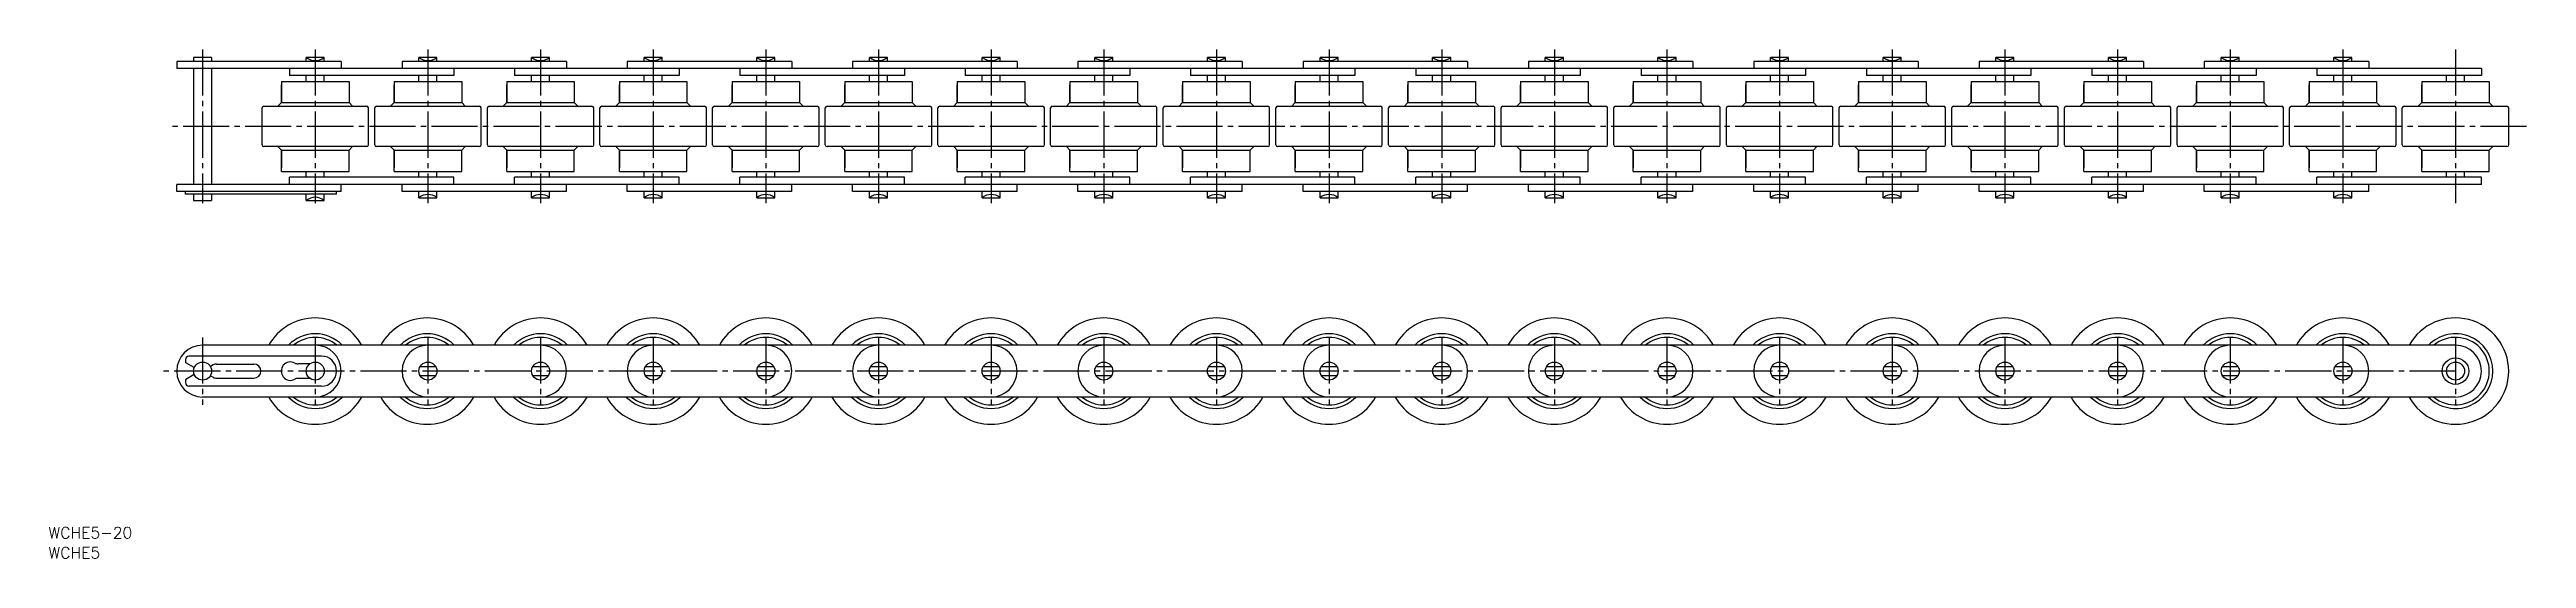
# Model space of a CAD drawing. Extents: x -35 to 663, y 14 to 158.
import ezdxf

# ---------------------------------------------------------------- set-up
doc = ezdxf.new("R2010")
doc.units = 0
doc.linetypes.add('CENTER', pattern=[17.5, 13, -1.5, 1.5, -1.5])
doc.layers.get('0').update_dxf_attribs({"linetype": 'CONTINUOUS'})
doc.layers.add('CENTER', color=1, linetype='CENTER')
doc.styles.get("Standard").update_dxf_attribs({"font": 'txt.shx', "bigfont": 'extfont.shx'})

msp = doc.modelspace()

# ---------------------------------------------------------------- linework, layer by layer
at = {"color": 7, "linetype": 'CONTINUOUS'}
for p, q in [((47.37, 154.4), (1.02, 154.4)), ((1.02, 154.4), (1.02, 152.4)), ((10.86, 155.5), (5.78, 155.5)), ((5.78, 155.5), (5.78, 154.4)), ((10.86, 155.5), (10.86, 154.4)), ((42.61, 155.5), (37.52, 155.5)), ((37.52, 154.4), (37.52, 155.5)), ((42.61, 154.4), (42.61, 155.5)), ((47.37, 154.4), (47.37, 152.4)), ((110.87, 154.4), (64.52, 154.4)), ((64.52, 154.4), (64.52, 152.4)), ((74.36, 155.5), (69.27, 155.5)), ((69.27, 154.4), (69.27, 155.5)), ((74.36, 154.4), (74.36, 155.5)), ((106.11, 155.5), (101.02, 155.5)), ((101.02, 154.4), (101.02, 155.5)), ((106.11, 154.4), (106.11, 155.5)), ((110.87, 154.4), (110.87, 152.4)), ((174.37, 154.4), (128.02, 154.4)), ((128.02, 154.4), (128.02, 152.4)), ((137.86, 155.5), (132.77, 155.5)), ((132.77, 154.4), (132.77, 155.5)), ((137.86, 154.4), (137.86, 155.5)), ((169.61, 155.5), (164.52, 155.5)), ((164.52, 154.4), (164.52, 155.5)), ((169.61, 154.4), (169.61, 155.5)), ((174.37, 154.4), (174.37, 152.4)), ((237.87, 154.4), (191.52, 154.4)), ((191.52, 154.4), (191.52, 152.4)), ((201.36, 155.5), (196.27, 155.5)), ((196.27, 154.4), (196.27, 155.5)), ((201.36, 154.4), (201.36, 155.5)), ((233.11, 155.5), (228.02, 155.5)), ((228.02, 154.4), (228.02, 155.5)), ((233.11, 154.4), (233.11, 155.5)), ((237.87, 154.4), (237.87, 152.4)), ((301.37, 154.4), (255.02, 154.4)), ((255.02, 154.4), (255.02, 152.4)), ((264.86, 155.5), (259.77, 155.5)), ((259.77, 154.4), (259.77, 155.5)), ((264.86, 154.4), (264.86, 155.5)), ((296.61, 155.5), (291.52, 155.5)), ((291.52, 154.4), (291.52, 155.5)), ((296.61, 154.4), (296.61, 155.5)), ((301.37, 154.4), (301.37, 152.4)), ((364.87, 154.4), (318.52, 154.4)), ((318.52, 154.4), (318.52, 152.4)), ((328.36, 155.5), (323.27, 155.5)), ((323.27, 154.4), (323.27, 155.5)), ((328.36, 154.4), (328.36, 155.5)), ((360.11, 155.5), (355.02, 155.5)), ((355.02, 154.4), (355.02, 155.5)), ((360.11, 154.4), (360.11, 155.5)), ((364.87, 154.4), (364.87, 152.4)), ((428.37, 154.4), (382.02, 154.4)), ((382.02, 154.4), (382.02, 152.4)), ((391.86, 155.5), (386.77, 155.5)), ((386.77, 154.4), (386.77, 155.5)), ((391.86, 154.4), (391.86, 155.5)), ((423.61, 155.5), (418.52, 155.5)), ((418.52, 154.4), (418.52, 155.5)), ((423.61, 154.4), (423.61, 155.5)), ((428.37, 154.4), (428.37, 152.4)), ((491.87, 154.4), (445.52, 154.4)), ((445.52, 154.4), (445.52, 152.4)), ((455.36, 155.5), (450.27, 155.5)), ((450.27, 154.4), (450.27, 155.5)), ((455.36, 154.4), (455.36, 155.5)), ((487.11, 155.5), (482.02, 155.5)), ((482.02, 154.4), (482.02, 155.5)), ((487.11, 154.4), (487.11, 155.5)), ((491.87, 154.4), (491.87, 152.4)), ((555.37, 154.4), (509.02, 154.4)), ((509.02, 154.4), (509.02, 152.4)), ((518.86, 155.5), (513.77, 155.5)), ((513.77, 154.4), (513.77, 155.5)), ((518.86, 154.4), (518.86, 155.5)), ((550.61, 155.5), (545.52, 155.5)), ((545.52, 154.4), (545.52, 155.5)), ((550.61, 154.4), (550.61, 155.5)), ((555.37, 154.4), (555.37, 152.4)), ((618.87, 154.4), (572.52, 154.4)), ((572.52, 154.4), (572.52, 152.4)), ((582.36, 155.5), (577.27, 155.5)), ((577.27, 154.4), (577.27, 155.5)), ((582.36, 154.4), (582.36, 155.5)), ((614.11, 155.5), (609.02, 155.5)), ((609.02, 154.4), (609.02, 155.5)), ((614.11, 154.4), (614.11, 155.5)), ((618.87, 154.4), (618.87, 152.4)), ((47.37, 152.4), (1.02, 152.4)), ((5.78, 152.4), (5.78, 119.7)), ((10.86, 152.4), (10.86, 119.7)), ((30.54, 148.75), (49.59, 148.75)), ((30.54, 148.75), (30.54, 142.75)), ((30.54, 142.75), (30.54, 147.75)), ((79.12, 152.4), (32.77, 152.4)), ((32.77, 152.4), (32.77, 150.4)), ((79.12, 150.4), (32.77, 150.4)), ((37.52, 148.75), (37.52, 150.4)), ((42.61, 148.75), (42.61, 150.4)), ((49.59, 148.75), (49.59, 142.75)), ((49.59, 147.75), (49.59, 142.75)), ((62.29, 148.75), (81.34, 148.75)), ((62.29, 148.75), (62.29, 142.75)), ((62.29, 142.75), (62.29, 147.75)), ((110.87, 152.4), (64.52, 152.4)), ((69.27, 148.75), (69.27, 150.4)), ((74.36, 148.75), (74.36, 150.4)), ((79.12, 152.4), (79.12, 150.4)), ((81.34, 148.75), (81.34, 142.75)), ((81.34, 147.75), (81.34, 142.75)), ((94.04, 148.75), (113.09, 148.75)), ((94.04, 148.75), (94.04, 142.75)), ((94.04, 142.75), (94.04, 147.75)), ((142.62, 152.4), (96.27, 152.4)), ((96.27, 152.4), (96.27, 150.4)), ((142.62, 150.4), (96.27, 150.4)), ((101.02, 148.75), (101.02, 150.4)), ((106.11, 148.75), (106.11, 150.4)), ((113.09, 148.75), (113.09, 142.75)), ((113.09, 147.75), (113.09, 142.75)), ((125.79, 148.75), (144.84, 148.75)), ((125.79, 148.75), (125.79, 142.75)), ((125.79, 142.75), (125.79, 147.75)), ((174.37, 152.4), (128.02, 152.4)), ((132.77, 148.75), (132.77, 150.4)), ((137.86, 148.75), (137.86, 150.4)), ((142.62, 152.4), (142.62, 150.4)), ((144.84, 148.75), (144.84, 142.75)), ((144.84, 147.75), (144.84, 142.75)), ((157.54, 148.75), (176.59, 148.75)), ((157.54, 148.75), (157.54, 142.75)), ((157.54, 142.75), (157.54, 147.75)), ((206.12, 152.4), (159.77, 152.4)), ((159.77, 152.4), (159.77, 150.4)), ((206.12, 150.4), (159.77, 150.4)), ((164.52, 148.75), (164.52, 150.4)), ((169.61, 148.75), (169.61, 150.4)), ((176.59, 148.75), (176.59, 142.75)), ((176.59, 147.75), (176.59, 142.75)), ((189.29, 148.75), (208.34, 148.75)), ((189.29, 148.75), (189.29, 142.75)), ((189.29, 142.75), (189.29, 147.75)), ((237.87, 152.4), (191.52, 152.4)), ((196.27, 148.75), (196.27, 150.4)), ((201.36, 148.75), (201.36, 150.4)), ((206.12, 152.4), (206.12, 150.4)), ((208.34, 148.75), (208.34, 142.75)), ((208.34, 147.75), (208.34, 142.75)), ((221.04, 148.75), (240.09, 148.75)), ((221.04, 148.75), (221.04, 142.75)), ((221.04, 142.75), (221.04, 147.75)), ((269.62, 152.4), (223.27, 152.4)), ((223.27, 152.4), (223.27, 150.4)), ((269.62, 150.4), (223.27, 150.4)), ((228.02, 148.75), (228.02, 150.4)), ((233.11, 148.75), (233.11, 150.4)), ((240.09, 148.75), (240.09, 142.75)), ((240.09, 147.75), (240.09, 142.75)), ((252.79, 148.75), (271.84, 148.75)), ((252.79, 148.75), (252.79, 142.75)), ((252.79, 142.75), (252.79, 147.75)), ((301.37, 152.4), (255.02, 152.4)), ((259.77, 148.75), (259.77, 150.4)), ((264.86, 148.75), (264.86, 150.4)), ((269.62, 152.4), (269.62, 150.4)), ((271.84, 148.75), (271.84, 142.75)), ((271.84, 147.75), (271.84, 142.75)), ((284.54, 148.75), (303.59, 148.75)), ((284.54, 148.75), (284.54, 142.75)), ((284.54, 142.75), (284.54, 147.75)), ((333.12, 152.4), (286.77, 152.4)), ((286.77, 152.4), (286.77, 150.4)), ((333.12, 150.4), (286.77, 150.4)), ((291.52, 148.75), (291.52, 150.4)), ((296.61, 148.75), (296.61, 150.4)), ((303.59, 148.75), (303.59, 142.75)), ((303.59, 147.75), (303.59, 142.75)), ((316.29, 148.75), (335.34, 148.75)), ((316.29, 148.75), (316.29, 142.75)), ((316.29, 142.75), (316.29, 147.75)), ((364.87, 152.4), (318.52, 152.4)), ((323.27, 148.75), (323.27, 150.4)), ((328.36, 148.75), (328.36, 150.4)), ((333.12, 152.4), (333.12, 150.4)), ((335.34, 148.75), (335.34, 142.75)), ((335.34, 147.75), (335.34, 142.75)), ((348.04, 148.75), (367.09, 148.75)), ((348.04, 148.75), (348.04, 142.75)), ((348.04, 142.75), (348.04, 147.75)), ((396.62, 152.4), (350.27, 152.4)), ((350.27, 152.4), (350.27, 150.4)), ((396.62, 150.4), (350.27, 150.4)), ((355.02, 148.75), (355.02, 150.4)), ((360.11, 148.75), (360.11, 150.4)), ((367.09, 148.75), (367.09, 142.75)), ((367.09, 147.75), (367.09, 142.75)), ((379.79, 148.75), (398.84, 148.75)), ((379.79, 148.75), (379.79, 142.75)), ((379.79, 142.75), (379.79, 147.75)), ((428.37, 152.4), (382.02, 152.4)), ((386.77, 148.75), (386.77, 150.4)), ((391.86, 148.75), (391.86, 150.4)), ((396.62, 152.4), (396.62, 150.4)), ((398.84, 148.75), (398.84, 142.75)), ((398.84, 147.75), (398.84, 142.75)), ((411.54, 148.75), (430.59, 148.75)), ((411.54, 148.75), (411.54, 142.75)), ((411.54, 142.75), (411.54, 147.75)), ((460.12, 152.4), (413.77, 152.4)), ((413.77, 152.4), (413.77, 150.4)), ((460.12, 150.4), (413.77, 150.4)), ((418.52, 148.75), (418.52, 150.4)), ((423.61, 148.75), (423.61, 150.4)), ((430.59, 148.75), (430.59, 142.75)), ((430.59, 147.75), (430.59, 142.75)), ((443.29, 148.75), (462.34, 148.75)), ((443.29, 148.75), (443.29, 142.75)), ((443.29, 142.75), (443.29, 147.75)), ((491.87, 152.4), (445.52, 152.4)), ((450.27, 148.75), (450.27, 150.4)), ((455.36, 148.75), (455.36, 150.4)), ((460.12, 152.4), (460.12, 150.4)), ((462.34, 148.75), (462.34, 142.75)), ((462.34, 147.75), (462.34, 142.75)), ((475.04, 148.75), (494.09, 148.75)), ((475.04, 148.75), (475.04, 142.75)), ((475.04, 142.75), (475.04, 147.75)), ((523.62, 152.4), (477.27, 152.4)), ((477.27, 152.4), (477.27, 150.4)), ((523.62, 150.4), (477.27, 150.4)), ((482.02, 148.75), (482.02, 150.4)), ((487.11, 148.75), (487.11, 150.4)), ((494.09, 148.75), (494.09, 142.75)), ((494.09, 147.75), (494.09, 142.75)), ((506.79, 148.75), (525.84, 148.75)), ((506.79, 148.75), (506.79, 142.75)), ((506.79, 142.75), (506.79, 147.75)), ((555.37, 152.4), (509.02, 152.4)), ((513.77, 148.75), (513.77, 150.4)), ((518.86, 148.75), (518.86, 150.4)), ((523.62, 152.4), (523.62, 150.4)), ((525.84, 148.75), (525.84, 142.75)), ((525.84, 147.75), (525.84, 142.75)), ((538.54, 148.75), (557.59, 148.75)), ((538.54, 148.75), (538.54, 142.75)), ((538.54, 142.75), (538.54, 147.75)), ((587.12, 152.4), (540.77, 152.4)), ((540.77, 152.4), (540.77, 150.4)), ((587.12, 150.4), (540.77, 150.4)), ((545.52, 148.75), (545.52, 150.4)), ((550.61, 148.75), (550.61, 150.4)), ((557.59, 148.75), (557.59, 142.75)), ((557.59, 147.75), (557.59, 142.75)), ((570.29, 148.75), (589.34, 148.75)), ((570.29, 148.75), (570.29, 142.75)), ((570.29, 142.75), (570.29, 147.75)), ((618.87, 152.4), (572.52, 152.4)), ((577.27, 148.75), (577.27, 150.4)), ((582.36, 148.75), (582.36, 150.4)), ((587.12, 152.4), (587.12, 150.4)), ((589.34, 148.75), (589.34, 142.75)), ((589.34, 147.75), (589.34, 142.75)), ((602.04, 148.75), (621.09, 148.75)), ((602.04, 148.75), (602.04, 142.75)), ((602.04, 142.75), (602.04, 147.75)), ((650.62, 152.4), (604.27, 152.4)), ((604.27, 152.4), (604.27, 150.4)), ((650.62, 150.4), (604.27, 150.4)), ((609.02, 148.75), (609.02, 150.4)), ((614.11, 148.75), (614.11, 150.4)), ((621.09, 148.75), (621.09, 142.75)), ((621.09, 147.75), (621.09, 142.75)), ((633.79, 148.75), (652.84, 148.75)), ((633.79, 148.75), (633.79, 142.75)), ((633.79, 142.75), (633.79, 147.75)), ((640.77, 148.75), (640.77, 150.4)), ((645.86, 148.75), (645.86, 150.4)), ((650.62, 152.4), (650.62, 150.4)), ((652.84, 148.75), (652.84, 142.75)), ((652.84, 147.75), (652.84, 142.75)), ((25.07, 130.85), (25.07, 141.25)), ((25.57, 141.75), (54.57, 141.75)), ((29.54, 141.75), (30.54, 142.75)), ((30.54, 142.75), (49.59, 142.75)), ((49.59, 142.75), (50.59, 141.75)), ((55.07, 130.85), (55.07, 141.25)), ((56.82, 130.85), (56.82, 141.25)), ((57.32, 141.75), (86.32, 141.75)), ((61.29, 141.75), (62.29, 142.75)), ((62.29, 142.75), (81.34, 142.75)), ((81.34, 142.75), (82.34, 141.75)), ((86.82, 130.85), (86.82, 141.25)), ((88.57, 130.85), (88.57, 141.25)), ((89.07, 141.75), (118.07, 141.75)), ((93.04, 141.75), (94.04, 142.75)), ((94.04, 142.75), (113.09, 142.75)), ((113.09, 142.75), (114.09, 141.75)), ((118.57, 130.85), (118.57, 141.25)), ((120.32, 130.85), (120.32, 141.25)), ((120.82, 141.75), (149.82, 141.75)), ((124.79, 141.75), (125.79, 142.75)), ((125.79, 142.75), (144.84, 142.75)), ((144.84, 142.75), (145.84, 141.75)), ((150.32, 130.85), (150.32, 141.25)), ((152.07, 130.85), (152.07, 141.25)), ((152.57, 141.75), (181.57, 141.75)), ((156.54, 141.75), (157.54, 142.75)), ((157.54, 142.75), (176.59, 142.75)), ((176.59, 142.75), (177.59, 141.75)), ((182.07, 130.85), (182.07, 141.25)), ((183.82, 130.85), (183.82, 141.25)), ((184.32, 141.75), (213.32, 141.75)), ((188.29, 141.75), (189.29, 142.75)), ((189.29, 142.75), (208.34, 142.75)), ((208.34, 142.75), (209.34, 141.75)), ((213.82, 130.85), (213.82, 141.25)), ((215.57, 130.85), (215.57, 141.25)), ((216.07, 141.75), (245.07, 141.75)), ((220.04, 141.75), (221.04, 142.75)), ((221.04, 142.75), (240.09, 142.75)), ((240.09, 142.75), (241.09, 141.75)), ((245.57, 130.85), (245.57, 141.25)), ((247.32, 130.85), (247.32, 141.25)), ((247.82, 141.75), (276.82, 141.75)), ((251.79, 141.75), (252.79, 142.75)), ((252.79, 142.75), (271.84, 142.75)), ((271.84, 142.75), (272.84, 141.75)), ((277.32, 130.85), (277.32, 141.25)), ((279.07, 130.85), (279.07, 141.25)), ((279.57, 141.75), (308.57, 141.75)), ((283.54, 141.75), (284.54, 142.75)), ((284.54, 142.75), (303.59, 142.75)), ((303.59, 142.75), (304.59, 141.75)), ((309.07, 130.85), (309.07, 141.25)), ((310.82, 130.85), (310.82, 141.25)), ((311.32, 141.75), (340.32, 141.75)), ((315.29, 141.75), (316.29, 142.75)), ((316.29, 142.75), (335.34, 142.75)), ((335.34, 142.75), (336.34, 141.75)), ((340.82, 130.85), (340.82, 141.25)), ((342.57, 130.85), (342.57, 141.25)), ((343.07, 141.75), (372.07, 141.75)), ((347.04, 141.75), (348.04, 142.75)), ((348.04, 142.75), (367.09, 142.75)), ((367.09, 142.75), (368.09, 141.75)), ((372.57, 130.85), (372.57, 141.25)), ((374.32, 130.85), (374.32, 141.25)), ((374.82, 141.75), (403.82, 141.75)), ((378.79, 141.75), (379.79, 142.75)), ((379.79, 142.75), (398.84, 142.75)), ((398.84, 142.75), (399.84, 141.75)), ((404.32, 130.85), (404.32, 141.25)), ((406.07, 130.85), (406.07, 141.25)), ((406.57, 141.75), (435.57, 141.75)), ((410.54, 141.75), (411.54, 142.75)), ((411.54, 142.75), (430.59, 142.75)), ((430.59, 142.75), (431.59, 141.75)), ((436.07, 130.85), (436.07, 141.25)), ((437.82, 130.85), (437.82, 141.25)), ((438.32, 141.75), (467.32, 141.75)), ((442.29, 141.75), (443.29, 142.75)), ((443.29, 142.75), (462.34, 142.75)), ((462.34, 142.75), (463.34, 141.75)), ((467.82, 130.85), (467.82, 141.25)), ((469.57, 130.85), (469.57, 141.25)), ((470.07, 141.75), (499.07, 141.75)), ((474.04, 141.75), (475.04, 142.75)), ((475.04, 142.75), (494.09, 142.75)), ((494.09, 142.75), (495.09, 141.75)), ((499.57, 130.85), (499.57, 141.25)), ((501.32, 130.85), (501.32, 141.25)), ((501.82, 141.75), (530.82, 141.75)), ((505.79, 141.75), (506.79, 142.75)), ((506.79, 142.75), (525.84, 142.75)), ((525.84, 142.75), (526.84, 141.75)), ((531.32, 130.85), (531.32, 141.25)), ((533.07, 130.85), (533.07, 141.25)), ((533.57, 141.75), (562.57, 141.75)), ((537.54, 141.75), (538.54, 142.75)), ((538.54, 142.75), (557.59, 142.75)), ((557.59, 142.75), (558.59, 141.75)), ((563.07, 130.85), (563.07, 141.25)), ((564.82, 130.85), (564.82, 141.25)), ((565.32, 141.75), (594.32, 141.75)), ((569.29, 141.75), (570.29, 142.75)), ((570.29, 142.75), (589.34, 142.75)), ((589.34, 142.75), (590.34, 141.75)), ((594.82, 130.85), (594.82, 141.25)), ((596.57, 130.85), (596.57, 141.25)), ((597.07, 141.75), (626.07, 141.75)), ((601.04, 141.75), (602.04, 142.75)), ((602.04, 142.75), (621.09, 142.75)), ((621.09, 142.75), (622.09, 141.75)), ((626.57, 130.85), (626.57, 141.25)), ((628.32, 130.85), (628.32, 141.25)), ((628.82, 141.75), (657.82, 141.75)), ((632.79, 141.75), (633.79, 142.75)), ((633.79, 142.75), (652.84, 142.75)), ((652.84, 142.75), (653.84, 141.75)), ((658.32, 130.85), (658.32, 141.25)), ((54.57, 130.35), (25.57, 130.35)), ((29.54, 130.35), (30.54, 129.35)), ((30.54, 129.35), (30.54, 124.35)), ((30.54, 129.35), (49.59, 129.35)), ((30.54, 123.35), (30.54, 129.35)), ((49.59, 129.35), (50.59, 130.35)), ((49.59, 124.35), (49.59, 129.35)), ((49.59, 123.35), (49.59, 129.35)), ((86.32, 130.35), (57.32, 130.35)), ((61.29, 130.35), (62.29, 129.35)), ((62.29, 129.35), (62.29, 124.35)), ((62.29, 129.35), (81.34, 129.35)), ((62.29, 123.35), (62.29, 129.35)), ((81.34, 129.35), (82.34, 130.35)), ((81.34, 124.35), (81.34, 129.35)), ((81.34, 123.35), (81.34, 129.35)), ((118.07, 130.35), (89.07, 130.35)), ((93.04, 130.35), (94.04, 129.35)), ((94.04, 129.35), (94.04, 124.35)), ((94.04, 129.35), (113.09, 129.35)), ((94.04, 123.35), (94.04, 129.35)), ((113.09, 129.35), (114.09, 130.35)), ((113.09, 124.35), (113.09, 129.35)), ((113.09, 123.35), (113.09, 129.35)), ((149.82, 130.35), (120.82, 130.35)), ((124.79, 130.35), (125.79, 129.35)), ((125.79, 129.35), (125.79, 124.35)), ((125.79, 129.35), (144.84, 129.35)), ((125.79, 123.35), (125.79, 129.35)), ((144.84, 129.35), (145.84, 130.35)), ((144.84, 124.35), (144.84, 129.35)), ((144.84, 123.35), (144.84, 129.35)), ((181.57, 130.35), (152.57, 130.35)), ((156.54, 130.35), (157.54, 129.35)), ((157.54, 129.35), (157.54, 124.35)), ((157.54, 129.35), (176.59, 129.35)), ((157.54, 123.35), (157.54, 129.35)), ((176.59, 129.35), (177.59, 130.35)), ((176.59, 124.35), (176.59, 129.35)), ((176.59, 123.35), (176.59, 129.35)), ((213.32, 130.35), (184.32, 130.35)), ((188.29, 130.35), (189.29, 129.35)), ((189.29, 129.35), (189.29, 124.35)), ((189.29, 129.35), (208.34, 129.35)), ((189.29, 123.35), (189.29, 129.35)), ((208.34, 129.35), (209.34, 130.35)), ((208.34, 124.35), (208.34, 129.35)), ((208.34, 123.35), (208.34, 129.35)), ((245.07, 130.35), (216.07, 130.35)), ((220.04, 130.35), (221.04, 129.35)), ((221.04, 129.35), (221.04, 124.35)), ((221.04, 129.35), (240.09, 129.35)), ((221.04, 123.35), (221.04, 129.35)), ((240.09, 129.35), (241.09, 130.35)), ((240.09, 124.35), (240.09, 129.35)), ((240.09, 123.35), (240.09, 129.35)), ((276.82, 130.35), (247.82, 130.35)), ((251.79, 130.35), (252.79, 129.35)), ((252.79, 129.35), (252.79, 124.35)), ((252.79, 129.35), (271.84, 129.35)), ((252.79, 123.35), (252.79, 129.35)), ((271.84, 129.35), (272.84, 130.35)), ((271.84, 124.35), (271.84, 129.35)), ((271.84, 123.35), (271.84, 129.35)), ((308.57, 130.35), (279.57, 130.35)), ((283.54, 130.35), (284.54, 129.35)), ((284.54, 129.35), (284.54, 124.35)), ((284.54, 129.35), (303.59, 129.35)), ((284.54, 123.35), (284.54, 129.35)), ((303.59, 129.35), (304.59, 130.35)), ((303.59, 124.35), (303.59, 129.35)), ((303.59, 123.35), (303.59, 129.35)), ((340.32, 130.35), (311.32, 130.35)), ((315.29, 130.35), (316.29, 129.35)), ((316.29, 129.35), (316.29, 124.35)), ((316.29, 129.35), (335.34, 129.35)), ((316.29, 123.35), (316.29, 129.35)), ((335.34, 129.35), (336.34, 130.35)), ((335.34, 124.35), (335.34, 129.35)), ((335.34, 123.35), (335.34, 129.35)), ((372.07, 130.35), (343.07, 130.35)), ((347.04, 130.35), (348.04, 129.35)), ((348.04, 129.35), (348.04, 124.35)), ((348.04, 129.35), (367.09, 129.35)), ((348.04, 123.35), (348.04, 129.35)), ((367.09, 129.35), (368.09, 130.35)), ((367.09, 124.35), (367.09, 129.35)), ((367.09, 123.35), (367.09, 129.35)), ((403.82, 130.35), (374.82, 130.35)), ((378.79, 130.35), (379.79, 129.35)), ((379.79, 129.35), (379.79, 124.35)), ((379.79, 129.35), (398.84, 129.35)), ((379.79, 123.35), (379.79, 129.35)), ((398.84, 129.35), (399.84, 130.35)), ((398.84, 124.35), (398.84, 129.35)), ((398.84, 123.35), (398.84, 129.35)), ((435.57, 130.35), (406.57, 130.35)), ((410.54, 130.35), (411.54, 129.35)), ((411.54, 129.35), (411.54, 124.35)), ((411.54, 129.35), (430.59, 129.35)), ((411.54, 123.35), (411.54, 129.35)), ((430.59, 129.35), (431.59, 130.35)), ((430.59, 124.35), (430.59, 129.35)), ((430.59, 123.35), (430.59, 129.35)), ((467.32, 130.35), (438.32, 130.35)), ((442.29, 130.35), (443.29, 129.35)), ((443.29, 129.35), (443.29, 124.35)), ((443.29, 129.35), (462.34, 129.35)), ((443.29, 123.35), (443.29, 129.35)), ((462.34, 129.35), (463.34, 130.35)), ((462.34, 124.35), (462.34, 129.35)), ((462.34, 123.35), (462.34, 129.35)), ((499.07, 130.35), (470.07, 130.35)), ((474.04, 130.35), (475.04, 129.35)), ((475.04, 129.35), (475.04, 124.35)), ((475.04, 129.35), (494.09, 129.35)), ((475.04, 123.35), (475.04, 129.35)), ((494.09, 129.35), (495.09, 130.35)), ((494.09, 124.35), (494.09, 129.35)), ((494.09, 123.35), (494.09, 129.35)), ((530.82, 130.35), (501.82, 130.35)), ((505.79, 130.35), (506.79, 129.35)), ((506.79, 129.35), (506.79, 124.35)), ((506.79, 129.35), (525.84, 129.35)), ((506.79, 123.35), (506.79, 129.35)), ((525.84, 129.35), (526.84, 130.35)), ((525.84, 124.35), (525.84, 129.35)), ((525.84, 123.35), (525.84, 129.35)), ((562.57, 130.35), (533.57, 130.35)), ((537.54, 130.35), (538.54, 129.35)), ((538.54, 129.35), (538.54, 124.35)), ((538.54, 129.35), (557.59, 129.35)), ((538.54, 123.35), (538.54, 129.35)), ((557.59, 129.35), (558.59, 130.35)), ((557.59, 124.35), (557.59, 129.35)), ((557.59, 123.35), (557.59, 129.35)), ((594.32, 130.35), (565.32, 130.35)), ((569.29, 130.35), (570.29, 129.35)), ((570.29, 129.35), (570.29, 124.35)), ((570.29, 129.35), (589.34, 129.35)), ((570.29, 123.35), (570.29, 129.35)), ((589.34, 129.35), (590.34, 130.35)), ((589.34, 124.35), (589.34, 129.35)), ((589.34, 123.35), (589.34, 129.35)), ((626.07, 130.35), (597.07, 130.35)), ((601.04, 130.35), (602.04, 129.35)), ((602.04, 129.35), (602.04, 124.35)), ((602.04, 129.35), (621.09, 129.35)), ((602.04, 123.35), (602.04, 129.35)), ((621.09, 129.35), (622.09, 130.35)), ((621.09, 124.35), (621.09, 129.35)), ((621.09, 123.35), (621.09, 129.35)), ((657.82, 130.35), (628.82, 130.35)), ((632.79, 130.35), (633.79, 129.35)), ((633.79, 129.35), (633.79, 124.35)), ((633.79, 129.35), (652.84, 129.35)), ((633.79, 123.35), (633.79, 129.35)), ((652.84, 129.35), (653.84, 130.35)), ((652.84, 124.35), (652.84, 129.35)), ((652.84, 123.35), (652.84, 129.35)), ((47.37, 119.7), (1.02, 119.7)), ((1.02, 117.7), (1.02, 119.7)), ((30.54, 123.35), (49.59, 123.35)), ((79.12, 121.7), (32.77, 121.7)), ((32.77, 119.7), (32.77, 121.7)), ((79.12, 119.7), (32.77, 119.7)), ((37.52, 121.7), (37.52, 123.35)), ((42.61, 121.7), (42.61, 123.35)), ((47.37, 117.7), (47.37, 119.7)), ((62.29, 123.35), (81.34, 123.35)), ((110.87, 119.7), (64.52, 119.7)), ((64.52, 117.7), (64.52, 119.7)), ((69.27, 121.7), (69.27, 123.35)), ((74.36, 121.7), (74.36, 123.35)), ((79.12, 119.7), (79.12, 121.7)), ((94.04, 123.35), (113.09, 123.35)), ((142.62, 121.7), (96.27, 121.7)), ((96.27, 119.7), (96.27, 121.7)), ((142.62, 119.7), (96.27, 119.7)), ((101.02, 121.7), (101.02, 123.35)), ((106.11, 121.7), (106.11, 123.35)), ((110.87, 117.7), (110.87, 119.7)), ((125.79, 123.35), (144.84, 123.35)), ((174.37, 119.7), (128.02, 119.7)), ((128.02, 117.7), (128.02, 119.7)), ((132.77, 121.7), (132.77, 123.35)), ((137.86, 121.7), (137.86, 123.35)), ((142.62, 119.7), (142.62, 121.7)), ((157.54, 123.35), (176.59, 123.35)), ((206.12, 121.7), (159.77, 121.7)), ((159.77, 119.7), (159.77, 121.7)), ((206.12, 119.7), (159.77, 119.7)), ((164.52, 121.7), (164.52, 123.35)), ((169.61, 121.7), (169.61, 123.35)), ((174.37, 117.7), (174.37, 119.7)), ((189.29, 123.35), (208.34, 123.35)), ((237.87, 119.7), (191.52, 119.7)), ((191.52, 117.7), (191.52, 119.7)), ((196.27, 121.7), (196.27, 123.35)), ((201.36, 121.7), (201.36, 123.35)), ((206.12, 119.7), (206.12, 121.7)), ((221.04, 123.35), (240.09, 123.35)), ((269.62, 121.7), (223.27, 121.7)), ((223.27, 119.7), (223.27, 121.7)), ((269.62, 119.7), (223.27, 119.7)), ((228.02, 121.7), (228.02, 123.35)), ((233.11, 121.7), (233.11, 123.35)), ((237.87, 117.7), (237.87, 119.7)), ((252.79, 123.35), (271.84, 123.35)), ((301.37, 119.7), (255.02, 119.7)), ((255.02, 117.7), (255.02, 119.7)), ((259.77, 121.7), (259.77, 123.35)), ((264.86, 121.7), (264.86, 123.35)), ((269.62, 119.7), (269.62, 121.7)), ((284.54, 123.35), (303.59, 123.35)), ((333.12, 121.7), (286.77, 121.7)), ((286.77, 119.7), (286.77, 121.7)), ((333.12, 119.7), (286.77, 119.7)), ((291.52, 121.7), (291.52, 123.35)), ((296.61, 121.7), (296.61, 123.35)), ((301.37, 117.7), (301.37, 119.7)), ((316.29, 123.35), (335.34, 123.35)), ((364.87, 119.7), (318.52, 119.7)), ((318.52, 117.7), (318.52, 119.7)), ((323.27, 121.7), (323.27, 123.35)), ((328.36, 121.7), (328.36, 123.35)), ((333.12, 119.7), (333.12, 121.7)), ((348.04, 123.35), (367.09, 123.35)), ((396.62, 121.7), (350.27, 121.7)), ((350.27, 119.7), (350.27, 121.7)), ((396.62, 119.7), (350.27, 119.7)), ((355.02, 121.7), (355.02, 123.35)), ((360.11, 121.7), (360.11, 123.35)), ((364.87, 117.7), (364.87, 119.7)), ((379.79, 123.35), (398.84, 123.35)), ((428.37, 119.7), (382.02, 119.7)), ((382.02, 117.7), (382.02, 119.7)), ((386.77, 121.7), (386.77, 123.35)), ((391.86, 121.7), (391.86, 123.35)), ((396.62, 119.7), (396.62, 121.7)), ((411.54, 123.35), (430.59, 123.35)), ((460.12, 121.7), (413.77, 121.7)), ((413.77, 119.7), (413.77, 121.7)), ((460.12, 119.7), (413.77, 119.7)), ((418.52, 121.7), (418.52, 123.35)), ((423.61, 121.7), (423.61, 123.35)), ((428.37, 117.7), (428.37, 119.7)), ((443.29, 123.35), (462.34, 123.35)), ((491.87, 119.7), (445.52, 119.7)), ((445.52, 117.7), (445.52, 119.7)), ((450.27, 121.7), (450.27, 123.35)), ((455.36, 121.7), (455.36, 123.35)), ((460.12, 119.7), (460.12, 121.7)), ((475.04, 123.35), (494.09, 123.35)), ((523.62, 121.7), (477.27, 121.7)), ((477.27, 119.7), (477.27, 121.7)), ((523.62, 119.7), (477.27, 119.7)), ((482.02, 121.7), (482.02, 123.35)), ((487.11, 121.7), (487.11, 123.35)), ((491.87, 117.7), (491.87, 119.7)), ((506.79, 123.35), (525.84, 123.35)), ((555.37, 119.7), (509.02, 119.7)), ((509.02, 117.7), (509.02, 119.7)), ((513.77, 121.7), (513.77, 123.35)), ((518.86, 121.7), (518.86, 123.35)), ((523.62, 119.7), (523.62, 121.7)), ((538.54, 123.35), (557.59, 123.35)), ((587.12, 121.7), (540.77, 121.7)), ((540.77, 119.7), (540.77, 121.7)), ((587.12, 119.7), (540.77, 119.7)), ((545.52, 121.7), (545.52, 123.35)), ((550.61, 121.7), (550.61, 123.35)), ((555.37, 117.7), (555.37, 119.7)), ((570.29, 123.35), (589.34, 123.35)), ((618.87, 119.7), (572.52, 119.7)), ((572.52, 117.7), (572.52, 119.7)), ((577.27, 121.7), (577.27, 123.35)), ((582.36, 121.7), (582.36, 123.35)), ((587.12, 119.7), (587.12, 121.7)), ((602.04, 123.35), (621.09, 123.35)), ((650.62, 121.7), (604.27, 121.7)), ((604.27, 119.7), (604.27, 121.7)), ((650.62, 119.7), (604.27, 119.7)), ((609.02, 121.7), (609.02, 123.35)), ((614.11, 121.7), (614.11, 123.35)), ((618.87, 117.7), (618.87, 119.7)), ((633.79, 123.35), (652.84, 123.35)), ((640.77, 121.7), (640.77, 123.35)), ((645.86, 121.7), (645.86, 123.35)), ((650.62, 119.7), (650.62, 121.7)), ((47.37, 117.7), (1.02, 117.7)), ((3.47, 116.9), (3.47, 117.7)), ((46.07, 116.9), (3.47, 116.9)), ((5.78, 116.9), (5.78, 115.15)), ((5.78, 115.15), (10.86, 115.15)), ((10.86, 116.9), (10.86, 115.15)), ((37.52, 115.15), (37.52, 116.9)), ((37.52, 115.15), (42.61, 115.15)), ((42.61, 115.15), (42.61, 116.9)), ((46.07, 116.9), (46.07, 117.7)), ((110.87, 117.7), (64.52, 117.7)), ((69.27, 115.95), (69.27, 117.7)), ((69.27, 115.95), (74.36, 115.95)), ((74.36, 115.95), (74.36, 117.7)), ((101.02, 115.95), (101.02, 117.7)), ((101.02, 115.95), (106.11, 115.95)), ((106.11, 115.95), (106.11, 117.7)), ((174.37, 117.7), (128.02, 117.7)), ((132.77, 115.95), (132.77, 117.7)), ((132.77, 115.95), (137.86, 115.95)), ((137.86, 115.95), (137.86, 117.7)), ((164.52, 115.95), (164.52, 117.7)), ((164.52, 115.95), (169.61, 115.95)), ((169.61, 115.95), (169.61, 117.7)), ((237.87, 117.7), (191.52, 117.7)), ((196.27, 115.95), (196.27, 117.7)), ((196.27, 115.95), (201.36, 115.95)), ((201.36, 115.95), (201.36, 117.7)), ((228.02, 115.95), (228.02, 117.7)), ((228.02, 115.95), (233.11, 115.95)), ((233.11, 115.95), (233.11, 117.7)), ((301.37, 117.7), (255.02, 117.7)), ((259.77, 115.95), (259.77, 117.7)), ((259.77, 115.95), (264.86, 115.95)), ((264.86, 115.95), (264.86, 117.7)), ((291.52, 115.95), (291.52, 117.7)), ((291.52, 115.95), (296.61, 115.95)), ((296.61, 115.95), (296.61, 117.7)), ((364.87, 117.7), (318.52, 117.7)), ((323.27, 115.95), (323.27, 117.7)), ((323.27, 115.95), (328.36, 115.95)), ((328.36, 115.95), (328.36, 117.7)), ((355.02, 115.95), (355.02, 117.7)), ((355.02, 115.95), (360.11, 115.95)), ((360.11, 115.95), (360.11, 117.7)), ((428.37, 117.7), (382.02, 117.7)), ((386.77, 115.95), (386.77, 117.7)), ((386.77, 115.95), (391.86, 115.95)), ((391.86, 115.95), (391.86, 117.7)), ((418.52, 115.95), (418.52, 117.7)), ((418.52, 115.95), (423.61, 115.95)), ((423.61, 115.95), (423.61, 117.7)), ((491.87, 117.7), (445.52, 117.7)), ((450.27, 115.95), (450.27, 117.7)), ((450.27, 115.95), (455.36, 115.95)), ((455.36, 115.95), (455.36, 117.7)), ((482.02, 115.95), (482.02, 117.7)), ((482.02, 115.95), (487.11, 115.95)), ((487.11, 115.95), (487.11, 117.7)), ((555.37, 117.7), (509.02, 117.7)), ((513.77, 115.95), (513.77, 117.7)), ((513.77, 115.95), (518.86, 115.95)), ((518.86, 115.95), (518.86, 117.7)), ((545.52, 115.95), (545.52, 117.7)), ((545.52, 115.95), (550.61, 115.95)), ((550.61, 115.95), (550.61, 117.7)), ((618.87, 117.7), (572.52, 117.7)), ((577.27, 115.95), (577.27, 117.7)), ((577.27, 115.95), (582.36, 115.95)), ((582.36, 115.95), (582.36, 117.7)), ((609.02, 115.95), (609.02, 117.7)), ((609.02, 115.95), (614.11, 115.95)), ((614.11, 115.95), (614.11, 117.7)), ((3.47, 70.29), (3.47, 69.58)), ((41.82, 71.29), (4.47, 71.29)), ((643.34, 74.34), (8.32, 74.34)), ((3.47, 64.5), (3.47, 63.79)), ((5.97, 68.02), (3.57, 69.41)), ((5.97, 66.06), (3.57, 64.67)), ((11.27, 68.77), (10.81, 68.51)), ((11.27, 65.31), (10.81, 65.57)), ((12.27, 69.04), (22.77, 69.04)), ((12.27, 65.04), (22.77, 65.04)), ((38.56, 69.09), (35.25, 69.09)), ((38.56, 64.99), (35.25, 64.99)), ((69.62, 68.32), (74.01, 68.32)), ((69.62, 65.76), (74.01, 65.76)), ((101.37, 68.32), (105.76, 68.32)), ((101.37, 65.76), (105.76, 65.76)), ((133.12, 68.32), (137.51, 68.32)), ((133.12, 65.76), (137.51, 65.76)), ((164.87, 68.32), (169.26, 68.32)), ((164.87, 65.76), (169.26, 65.76)), ((196.62, 68.32), (201.01, 68.32)), ((196.62, 65.76), (201.01, 65.76)), ((228.37, 68.32), (232.76, 68.32)), ((228.37, 65.76), (232.76, 65.76)), ((260.12, 68.32), (264.51, 68.32)), ((260.12, 65.76), (264.51, 65.76)), ((291.87, 68.32), (296.26, 68.32)), ((291.87, 65.76), (296.26, 65.76)), ((323.62, 68.32), (328.01, 68.32)), ((323.62, 65.76), (328.01, 65.76)), ((355.37, 68.32), (359.76, 68.32)), ((355.37, 65.76), (359.76, 65.76)), ((387.12, 68.32), (391.51, 68.32)), ((387.12, 65.76), (391.51, 65.76)), ((418.87, 68.32), (423.26, 68.32)), ((418.87, 65.76), (423.26, 65.76)), ((450.62, 68.32), (455.01, 68.32)), ((450.62, 65.76), (455.01, 65.76)), ((482.37, 68.32), (486.76, 68.32)), ((482.37, 65.76), (486.76, 65.76)), ((514.12, 68.32), (518.51, 68.32)), ((514.12, 65.76), (518.51, 65.76)), ((545.87, 68.32), (550.26, 68.32)), ((545.87, 65.76), (550.26, 65.76)), ((577.62, 68.32), (582.01, 68.32)), ((577.62, 65.76), (582.01, 65.76)), ((609.37, 68.32), (613.76, 68.32)), ((609.37, 65.76), (613.76, 65.76)), ((41.82, 62.79), (4.47, 62.79)), ((643.32, 59.74), (8.32, 59.74))]:
    msp.add_line(p, q, dxfattribs=at)
for centre, radius in [((643.32, 67.04), 3.73), ((8.32, 67.04), 2.55), ((40.07, 67.04), 2.55), ((71.82, 67.04), 2.54), ((103.57, 67.04), 2.54), ((135.32, 67.04), 2.54), ((167.07, 67.04), 2.54), ((198.82, 67.04), 2.54), ((230.57, 67.04), 2.54), ((262.32, 67.04), 2.54), ((294.07, 67.04), 2.54), ((325.82, 67.04), 2.54), ((357.57, 67.04), 2.54), ((389.32, 67.04), 2.54), ((421.07, 67.04), 2.54), ((452.82, 67.04), 2.54), ((484.57, 67.04), 2.54), ((516.32, 67.04), 2.54), ((548.07, 67.04), 2.54), ((579.82, 67.04), 2.54), ((611.57, 67.04), 2.54), ((643.32, 67.04), 2.54)]:
    msp.add_circle(centre, radius, dxfattribs=at)
for centre, radius, start, end in [((40.07, 158.5), 3.89, 230.383, 309.617), ((71.82, 158.5), 3.89, 230.383, 309.617), ((103.57, 158.5), 3.89, 230.383, 309.617), ((135.32, 158.5), 3.89, 230.383, 309.617), ((167.07, 158.5), 3.89, 230.383, 309.617), ((198.82, 158.5), 3.89, 230.383, 309.617), ((230.57, 158.5), 3.89, 230.383, 309.617), ((262.32, 158.5), 3.89, 230.383, 309.617), ((294.07, 158.5), 3.89, 230.383, 309.617), ((325.82, 158.5), 3.89, 230.383, 309.617), ((357.57, 158.5), 3.89, 230.383, 309.617), ((389.32, 158.5), 3.89, 230.383, 309.617), ((421.07, 158.5), 3.89, 230.383, 309.617), ((452.82, 158.5), 3.89, 230.383, 309.617), ((484.57, 158.5), 3.89, 230.383, 309.617), ((516.32, 158.5), 3.89, 230.383, 309.617), ((548.07, 158.5), 3.89, 230.383, 309.617), ((579.82, 158.5), 3.89, 230.383, 309.617), ((611.57, 158.5), 3.89, 230.383, 309.617), ((25.57, 141.25), 0.5, 90, 180), ((54.57, 141.25), 0.5, 0, 90), ((57.32, 141.25), 0.5, 90, 180), ((86.32, 141.25), 0.5, 0, 90), ((89.07, 141.25), 0.5, 90, 180), ((118.07, 141.25), 0.5, 0, 90), ((120.82, 141.25), 0.5, 90, 180), ((149.82, 141.25), 0.5, 0, 90), ((152.57, 141.25), 0.5, 90, 180), ((181.57, 141.25), 0.5, 0, 90), ((184.32, 141.25), 0.5, 90, 180), ((213.32, 141.25), 0.5, 0, 90), ((216.07, 141.25), 0.5, 90, 180), ((245.07, 141.25), 0.5, 0, 90), ((247.82, 141.25), 0.5, 90, 180), ((276.82, 141.25), 0.5, 0, 90), ((279.57, 141.25), 0.5, 90, 180), ((308.57, 141.25), 0.5, 0, 90), ((311.32, 141.25), 0.5, 90, 180), ((340.32, 141.25), 0.5, 0, 90), ((343.07, 141.25), 0.5, 90, 180), ((372.07, 141.25), 0.5, 0, 90), ((374.82, 141.25), 0.5, 90, 180), ((403.82, 141.25), 0.5, 0, 90), ((406.57, 141.25), 0.5, 90, 180), ((435.57, 141.25), 0.5, 0, 90), ((438.32, 141.25), 0.5, 90, 180), ((467.32, 141.25), 0.5, 0, 90), ((470.07, 141.25), 0.5, 90, 180), ((499.07, 141.25), 0.5, 0, 90), ((501.82, 141.25), 0.5, 90, 180), ((530.82, 141.25), 0.5, 0, 90), ((533.57, 141.25), 0.5, 90, 180), ((562.57, 141.25), 0.5, 0, 90), ((565.32, 141.25), 0.5, 90, 180), ((594.32, 141.25), 0.5, 0, 90), ((597.07, 141.25), 0.5, 90, 180), ((626.07, 141.25), 0.5, 0, 90), ((628.82, 141.25), 0.5, 90, 180), ((657.82, 141.25), 0.5, 0, 90), ((25.57, 130.85), 0.5, 180, 270), ((54.57, 130.85), 0.5, 270, 0), ((57.32, 130.85), 0.5, 180, 270), ((86.32, 130.85), 0.5, 270, 0), ((89.07, 130.85), 0.5, 180, 270), ((118.07, 130.85), 0.5, 270, 0), ((120.82, 130.85), 0.5, 180, 270), ((149.82, 130.85), 0.5, 270, 0), ((152.57, 130.85), 0.5, 180, 270), ((181.57, 130.85), 0.5, 270, 0), ((184.32, 130.85), 0.5, 180, 270), ((213.32, 130.85), 0.5, 270, 0), ((216.07, 130.85), 0.5, 180, 270), ((245.07, 130.85), 0.5, 270, 0), ((247.82, 130.85), 0.5, 180, 270), ((276.82, 130.85), 0.5, 270, 0), ((279.57, 130.85), 0.5, 180, 270), ((308.57, 130.85), 0.5, 270, 0), ((311.32, 130.85), 0.5, 180, 270), ((340.32, 130.85), 0.5, 270, 0), ((343.07, 130.85), 0.5, 180, 270), ((372.07, 130.85), 0.5, 270, 0), ((374.82, 130.85), 0.5, 180, 270), ((403.82, 130.85), 0.5, 270, 0), ((406.57, 130.85), 0.5, 180, 270), ((435.57, 130.85), 0.5, 270, 0), ((438.32, 130.85), 0.5, 180, 270), ((467.32, 130.85), 0.5, 270, 0), ((470.07, 130.85), 0.5, 180, 270), ((499.07, 130.85), 0.5, 270, 0), ((501.82, 130.85), 0.5, 180, 270), ((530.82, 130.85), 0.5, 270, 0), ((533.57, 130.85), 0.5, 180, 270), ((562.57, 130.85), 0.5, 270, 0), ((565.32, 130.85), 0.5, 180, 270), ((594.32, 130.85), 0.5, 270, 0), ((597.07, 130.85), 0.5, 180, 270), ((626.07, 130.85), 0.5, 270, 0), ((628.82, 130.85), 0.5, 180, 270), ((657.82, 130.85), 0.5, 270, 0), ((40.07, 112.16), 3.89, 50.383, 129.617), ((71.82, 112.96), 3.89, 50.383, 129.617), ((103.57, 112.96), 3.89, 50.383, 129.617), ((135.32, 112.96), 3.89, 50.383, 129.617), ((167.07, 112.96), 3.89, 50.383, 129.617), ((198.82, 112.96), 3.89, 50.383, 129.617), ((230.57, 112.96), 3.89, 50.383, 129.617), ((262.32, 112.96), 3.89, 50.383, 129.617), ((294.07, 112.96), 3.89, 50.383, 129.617), ((325.82, 112.96), 3.89, 50.383, 129.617), ((357.57, 112.96), 3.89, 50.383, 129.617), ((389.32, 112.96), 3.89, 50.383, 129.617), ((421.07, 112.96), 3.89, 50.383, 129.617), ((452.82, 112.96), 3.89, 50.383, 129.617), ((484.57, 112.96), 3.89, 50.383, 129.617), ((516.32, 112.96), 3.89, 50.383, 129.617), ((548.07, 112.96), 3.89, 50.383, 129.617), ((579.82, 112.96), 3.89, 50.383, 129.617), ((611.57, 112.96), 3.89, 50.383, 129.617), ((40.07, 67.04), 15, 29.12184, 150.87816), ((40.07, 67.04), 10.53, 43.91489, 136.08511), ((71.62, 67.04), 15, 29.12173, 150.87827), ((71.62, 67.04), 10.53, 43.9147, 136.0853), ((103.57, 67.04), 15, 29.12184, 150.87816), ((103.57, 67.04), 10.53, 43.91489, 136.08511), ((135.32, 67.04), 15, 29.12184, 150.87816), ((135.32, 67.04), 10.53, 43.91489, 136.08511), ((167.07, 67.04), 15, 29.12184, 150.87816), ((167.07, 67.04), 10.53, 43.91489, 136.08511), ((198.82, 67.04), 15, 29.12184, 150.87816), ((198.82, 67.04), 10.53, 43.91489, 136.08511), ((230.57, 67.04), 15, 29.12184, 150.87816), ((230.57, 67.04), 10.53, 43.91489, 136.08511), ((262.32, 67.04), 15, 29.12184, 150.87816), ((262.32, 67.04), 10.53, 43.91489, 136.08511), ((294.07, 67.04), 15, 29.12184, 150.87816), ((294.07, 67.04), 10.53, 43.91489, 136.08511), ((325.82, 67.04), 15, 29.12184, 150.87816), ((325.82, 67.04), 10.53, 43.91489, 136.08511), ((357.57, 67.04), 15, 29.12184, 150.87816), ((357.57, 67.04), 10.53, 43.91489, 136.08511), ((389.32, 67.04), 15, 29.12184, 150.87816), ((389.32, 67.04), 10.53, 43.91489, 136.08511), ((421.07, 67.04), 15, 29.12184, 150.87816), ((421.07, 67.04), 10.53, 43.91489, 136.08511), ((452.82, 67.04), 15, 29.12184, 150.87816), ((452.82, 67.04), 10.53, 43.91489, 136.08511), ((484.57, 67.04), 15, 29.12184, 150.87816), ((484.57, 67.04), 10.53, 43.91489, 136.08511), ((516.32, 67.04), 15, 29.12184, 150.87816), ((516.32, 67.04), 10.53, 43.91489, 136.08511), ((548.07, 67.04), 15, 29.12184, 150.87816), ((548.07, 67.04), 10.53, 43.91489, 136.08511), ((579.82, 67.04), 15, 29.12184, 150.87816), ((579.82, 67.04), 10.53, 43.91489, 136.08511), ((611.57, 67.04), 15, 29.12184, 150.87816), ((611.57, 67.04), 10.53, 43.91489, 136.08511), ((643.32, 67.04), 15, 209.12162, 150.87816), ((643.32, 67.04), 10.53, 223.91451, 136.08511), ((8.32, 67.04), 7.3, 90, 270), ((4.47, 70.29), 1, 90, 180), ((40.07, 67.04), 9.52, 50.03231, 129.96769), ((40.07, 67.04), 7.3, 270, 90), ((41.82, 67.04), 4.25, 270, 90), ((71.82, 67.04), 7.3, 90, 270), ((71.62, 67.04), 9.52, 50.03208, 129.96792), ((103.57, 67.04), 9.52, 50.03231, 129.96769), ((103.57, 67.04), 7.3, 270, 90), ((135.32, 67.04), 7.3, 90, 270), ((135.32, 67.04), 9.52, 50.03231, 129.96769), ((167.07, 67.04), 9.52, 50.03231, 129.96769), ((167.07, 67.04), 7.3, 270, 90), ((198.82, 67.04), 7.3, 90, 270), ((198.82, 67.04), 9.52, 50.03231, 129.96769), ((230.57, 67.04), 9.52, 50.03231, 129.96769), ((230.57, 67.04), 7.3, 270, 90), ((262.32, 67.04), 7.3, 90, 270), ((262.32, 67.04), 9.52, 50.03231, 129.96769), ((294.07, 67.04), 9.52, 50.03231, 129.96769), ((294.07, 67.04), 7.3, 270, 90), ((325.82, 67.04), 7.3, 90, 270), ((325.82, 67.04), 9.52, 50.03231, 129.96769), ((357.57, 67.04), 9.52, 50.03231, 129.96769), ((357.57, 67.04), 7.3, 270, 90), ((389.32, 67.04), 7.3, 90, 270), ((389.32, 67.04), 9.52, 50.03231, 129.96769), ((421.07, 67.04), 9.52, 50.03231, 129.96769), ((421.07, 67.04), 7.3, 270, 90), ((452.82, 67.04), 7.3, 90, 270), ((452.82, 67.04), 9.52, 50.03231, 129.96769), ((484.57, 67.04), 9.52, 50.03231, 129.96769), ((484.57, 67.04), 7.3, 270, 90), ((516.32, 67.04), 7.3, 90, 270), ((516.32, 67.04), 9.52, 50.03231, 129.96769), ((548.07, 67.04), 9.52, 50.03231, 129.96769), ((548.07, 67.04), 7.3, 270, 90), ((579.82, 67.04), 7.3, 90, 270), ((579.82, 67.04), 9.52, 50.03231, 129.96769), ((611.57, 67.04), 9.52, 50.03231, 129.96769), ((611.57, 67.04), 7.3, 270, 90), ((643.32, 67.04), 9.52, 230.03184, 129.96769), ((643.32, 67.04), 7.3, 270, 90), ((3.67, 69.58), 0.2, 180, 240), ((3.67, 64.5), 0.2, 120, 180), ((4.47, 63.79), 1, 180, 270), ((10.21, 69.55), 1.2, 283.17499, 300), ((10.21, 64.53), 1.2, 60, 76.825), ((12.27, 67.04), 2, 90, 120), ((12.27, 67.04), 2, 240, 270), ((22.77, 67.04), 2, 270, 90), ((33.07, 67.04), 2.6, 61.695, 298.305), ((35.25, 71.09), 2, 241.69501, 270), ((35.25, 62.99), 2, 90, 118.3051), ((40.07, 67.04), 15, 209.12162, 330.87838), ((40.07, 67.04), 10.53, 223.91451, 316.08549), ((40.07, 67.04), 9.52, 230.03184, 309.96816), ((71.62, 67.04), 15, 209.12173, 330.87827), ((71.62, 67.04), 10.53, 223.9147, 316.0853), ((71.62, 67.04), 9.52, 230.03208, 309.96792), ((103.57, 67.04), 15, 209.12162, 330.87838), ((103.57, 67.04), 10.53, 223.91451, 316.08549), ((103.57, 67.04), 9.52, 230.03184, 309.96816), ((135.32, 67.04), 15, 209.12162, 330.87838), ((135.32, 67.04), 10.53, 223.91451, 316.08549), ((135.32, 67.04), 9.52, 230.03184, 309.96816), ((167.07, 67.04), 15, 209.12162, 330.87838), ((167.07, 67.04), 10.53, 223.91451, 316.08549), ((167.07, 67.04), 9.52, 230.03184, 309.96816), ((198.82, 67.04), 15, 209.12162, 330.87838), ((198.82, 67.04), 10.53, 223.91451, 316.08549), ((198.82, 67.04), 9.52, 230.03184, 309.96816), ((230.57, 67.04), 15, 209.12162, 330.87838), ((230.57, 67.04), 10.53, 223.91451, 316.08549), ((230.57, 67.04), 9.52, 230.03184, 309.96816), ((262.32, 67.04), 15, 209.12162, 330.87838), ((262.32, 67.04), 10.53, 223.91451, 316.08549), ((262.32, 67.04), 9.52, 230.03184, 309.96816), ((294.07, 67.04), 15, 209.12162, 330.87838), ((294.07, 67.04), 10.53, 223.91451, 316.08549), ((294.07, 67.04), 9.52, 230.03184, 309.96816), ((325.82, 67.04), 15, 209.12162, 330.87838), ((325.82, 67.04), 10.53, 223.91451, 316.08549), ((325.82, 67.04), 9.52, 230.03184, 309.96816), ((357.57, 67.04), 15, 209.12162, 330.87838), ((357.57, 67.04), 10.53, 223.91451, 316.08549), ((357.57, 67.04), 9.52, 230.03184, 309.96816), ((389.32, 67.04), 15, 209.12162, 330.87838), ((389.32, 67.04), 10.53, 223.91451, 316.08549), ((389.32, 67.04), 9.52, 230.03184, 309.96816), ((421.07, 67.04), 15, 209.12162, 330.87838), ((421.07, 67.04), 10.53, 223.91451, 316.08549), ((421.07, 67.04), 9.52, 230.03184, 309.96816), ((452.82, 67.04), 15, 209.12162, 330.87838), ((452.82, 67.04), 10.53, 223.91451, 316.08549), ((452.82, 67.04), 9.52, 230.03184, 309.96816), ((484.57, 67.04), 15, 209.12162, 330.87838), ((484.57, 67.04), 10.53, 223.91451, 316.08549), ((484.57, 67.04), 9.52, 230.03184, 309.96816), ((516.32, 67.04), 15, 209.12162, 330.87838), ((516.32, 67.04), 10.53, 223.91451, 316.08549), ((516.32, 67.04), 9.52, 230.03184, 309.96816), ((548.07, 67.04), 15, 209.12162, 330.87838), ((548.07, 67.04), 10.53, 223.91451, 316.08549), ((548.07, 67.04), 9.52, 230.03184, 309.96816), ((579.82, 67.04), 15, 209.12162, 330.87838), ((579.82, 67.04), 10.53, 223.91451, 316.08549), ((579.82, 67.04), 9.52, 230.03184, 309.96816), ((611.57, 67.04), 15, 209.12162, 330.87838), ((611.57, 67.04), 10.53, 223.91451, 316.08549), ((611.57, 67.04), 9.52, 230.03184, 309.96816)]:
    msp.add_arc(centre, radius, start, end, dxfattribs=at)
at = {"layer": 'CENTER', "color": 1, "linetype": 'CENTER'}
for p, q in [((8.32, 157.73), (8.32, 114.37)), ((40.07, 157.73), (40.07, 114.37)), ((71.82, 157.73), (71.82, 114.37)), ((103.57, 157.73), (103.57, 114.37)), ((135.32, 157.73), (135.32, 114.37)), ((167.07, 157.73), (167.07, 114.37)), ((198.82, 157.73), (198.82, 114.37)), ((230.57, 157.73), (230.57, 114.37)), ((262.32, 157.73), (262.32, 114.37)), ((294.07, 157.73), (294.07, 114.37)), ((325.82, 157.73), (325.82, 114.37)), ((357.57, 157.73), (357.57, 114.37)), ((389.32, 157.73), (389.32, 114.37)), ((421.07, 157.73), (421.07, 114.37)), ((452.82, 157.73), (452.82, 114.37)), ((484.57, 157.73), (484.57, 114.37)), ((516.32, 157.73), (516.32, 114.37)), ((548.07, 157.73), (548.07, 114.37)), ((579.82, 157.73), (579.82, 114.37)), ((611.57, 157.73), (611.57, 114.37)), ((643.32, 157.73), (643.32, 114.37)), ((663.32, 136.05), (-1.23, 136.05)), ((8.32, 76.54), (8.32, 57.54)), ((40.07, 76.54), (40.07, 57.54)), ((71.82, 76.54), (71.82, 57.54)), ((103.57, 76.54), (103.57, 57.54)), ((135.32, 76.54), (135.32, 57.54)), ((167.07, 76.54), (167.07, 57.54)), ((198.82, 76.54), (198.82, 57.54)), ((230.57, 76.54), (230.57, 57.54)), ((262.32, 76.54), (262.32, 57.54)), ((294.07, 76.54), (294.07, 57.54)), ((325.82, 76.54), (325.82, 57.54)), ((357.57, 76.54), (357.57, 57.54)), ((389.32, 76.54), (389.32, 57.54)), ((421.07, 76.54), (421.07, 57.54)), ((452.82, 76.54), (452.82, 57.54)), ((484.57, 76.54), (484.57, 57.54)), ((516.32, 76.54), (516.32, 57.54)), ((548.07, 76.54), (548.07, 57.54)), ((579.82, 76.54), (579.82, 57.54)), ((611.57, 76.54), (611.57, 57.54)), ((643.32, 76.54), (643.32, 57.54)), ((643.32, 67.04), (-2.98, 67.04))]:
    msp.add_line(p, q, dxfattribs=at)

# ---------------------------------------------------------------- texts
at = {"color": 7, "linetype": 'CONTINUOUS'}
for s, p in [('WCHE5-20', (-35.1, 19.86)), ('WCHE5', (-35.1, 14.21))]:
    msp.add_text(s, height=3.2, dxfattribs=at).set_placement(p)

doc.saveas('drawing.dxf')
